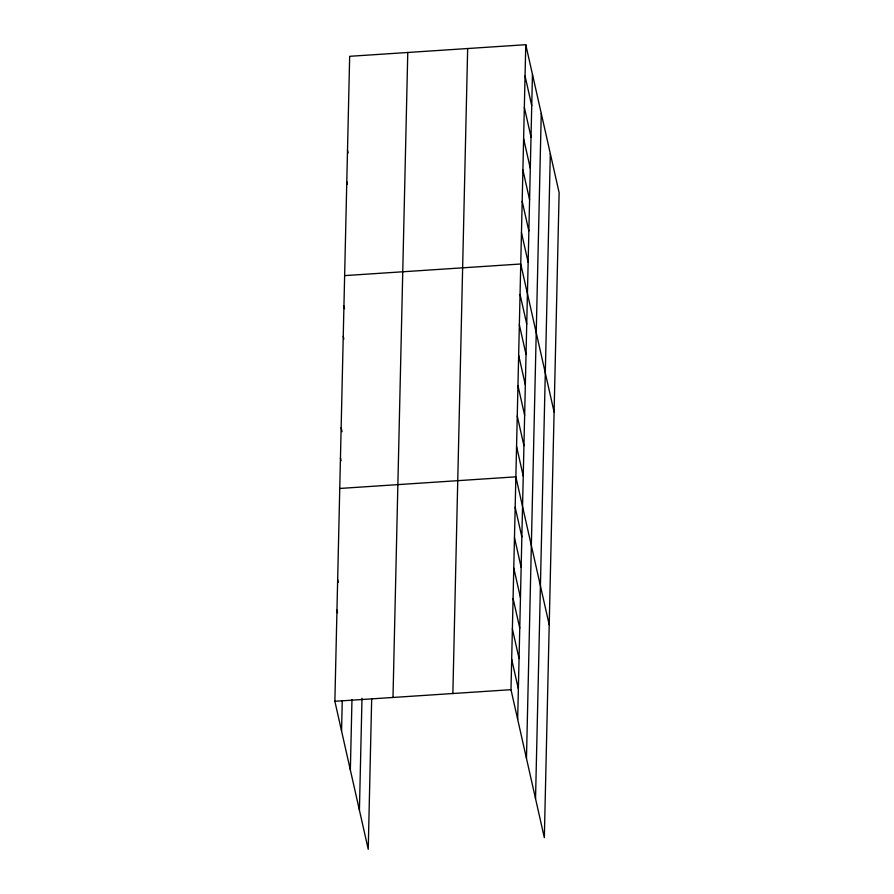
<?xml version="1.0" encoding="UTF-8"?>
<svg xmlns="http://www.w3.org/2000/svg" width="894" height="894" viewBox="0 0 894 894"><rect width="100%" height="100%" fill="white"/><g stroke="black" fill="none" stroke-linecap="round" stroke-linejoin="round"><path stroke-width="1.34" d="M371.68 698.65L368.227 849.3L334.87 701.298L349.666 56.311L525.773 44.7L559.13 192.702L544.334 837.689L510.988 689.687L525.773 44.7M341.564 730.968L342.257 700.561M350.359 770.013L351.979 699.533M359.422 810.255L361.992 698.303M392.991 697.465L407.776 52.478M452.867 693.52L467.663 48.533M517.671 719.357L532.455 74.37M526.465 758.403L541.261 113.415M535.54 798.633L550.324 153.656M344.637 275.609L520.744 263.998L554.101 412M339.754 488.459L515.86 476.837L549.218 624.839M334.87 701.298L510.988 689.687M525.057 76.024L531.74 105.693M524.342 107.358L531.025 137.028M523.616 138.682L530.31 168.351M522.901 170.016L529.583 199.675M522.185 201.34L528.868 231.01M521.459 232.663L528.153 262.333M520.051 294.405L526.734 324.075M519.347 324.813L526.041 354.482M518.654 355.22L525.337 384.878M517.961 385.627L524.644 415.285M517.257 416.023L523.94 445.693M516.564 446.43L523.247 476.1M515.168 507.244L521.85 536.914M514.475 537.652L521.157 567.321M513.771 568.059L520.464 597.728M513.078 598.466L519.76 628.136M512.374 628.873L519.068 658.543M511.681 659.28L518.364 688.95M347.509 150.293L348.112 152.997M346.794 181.627L347.397 184.32M343.933 306.016L344.548 308.709M343.24 336.423L343.844 339.117M341.15 427.645L342.056 431.69M340.446 458.052L341.061 460.745M337.664 579.67L338.267 582.374M336.96 610.077L337.574 612.781"/></g></svg>
